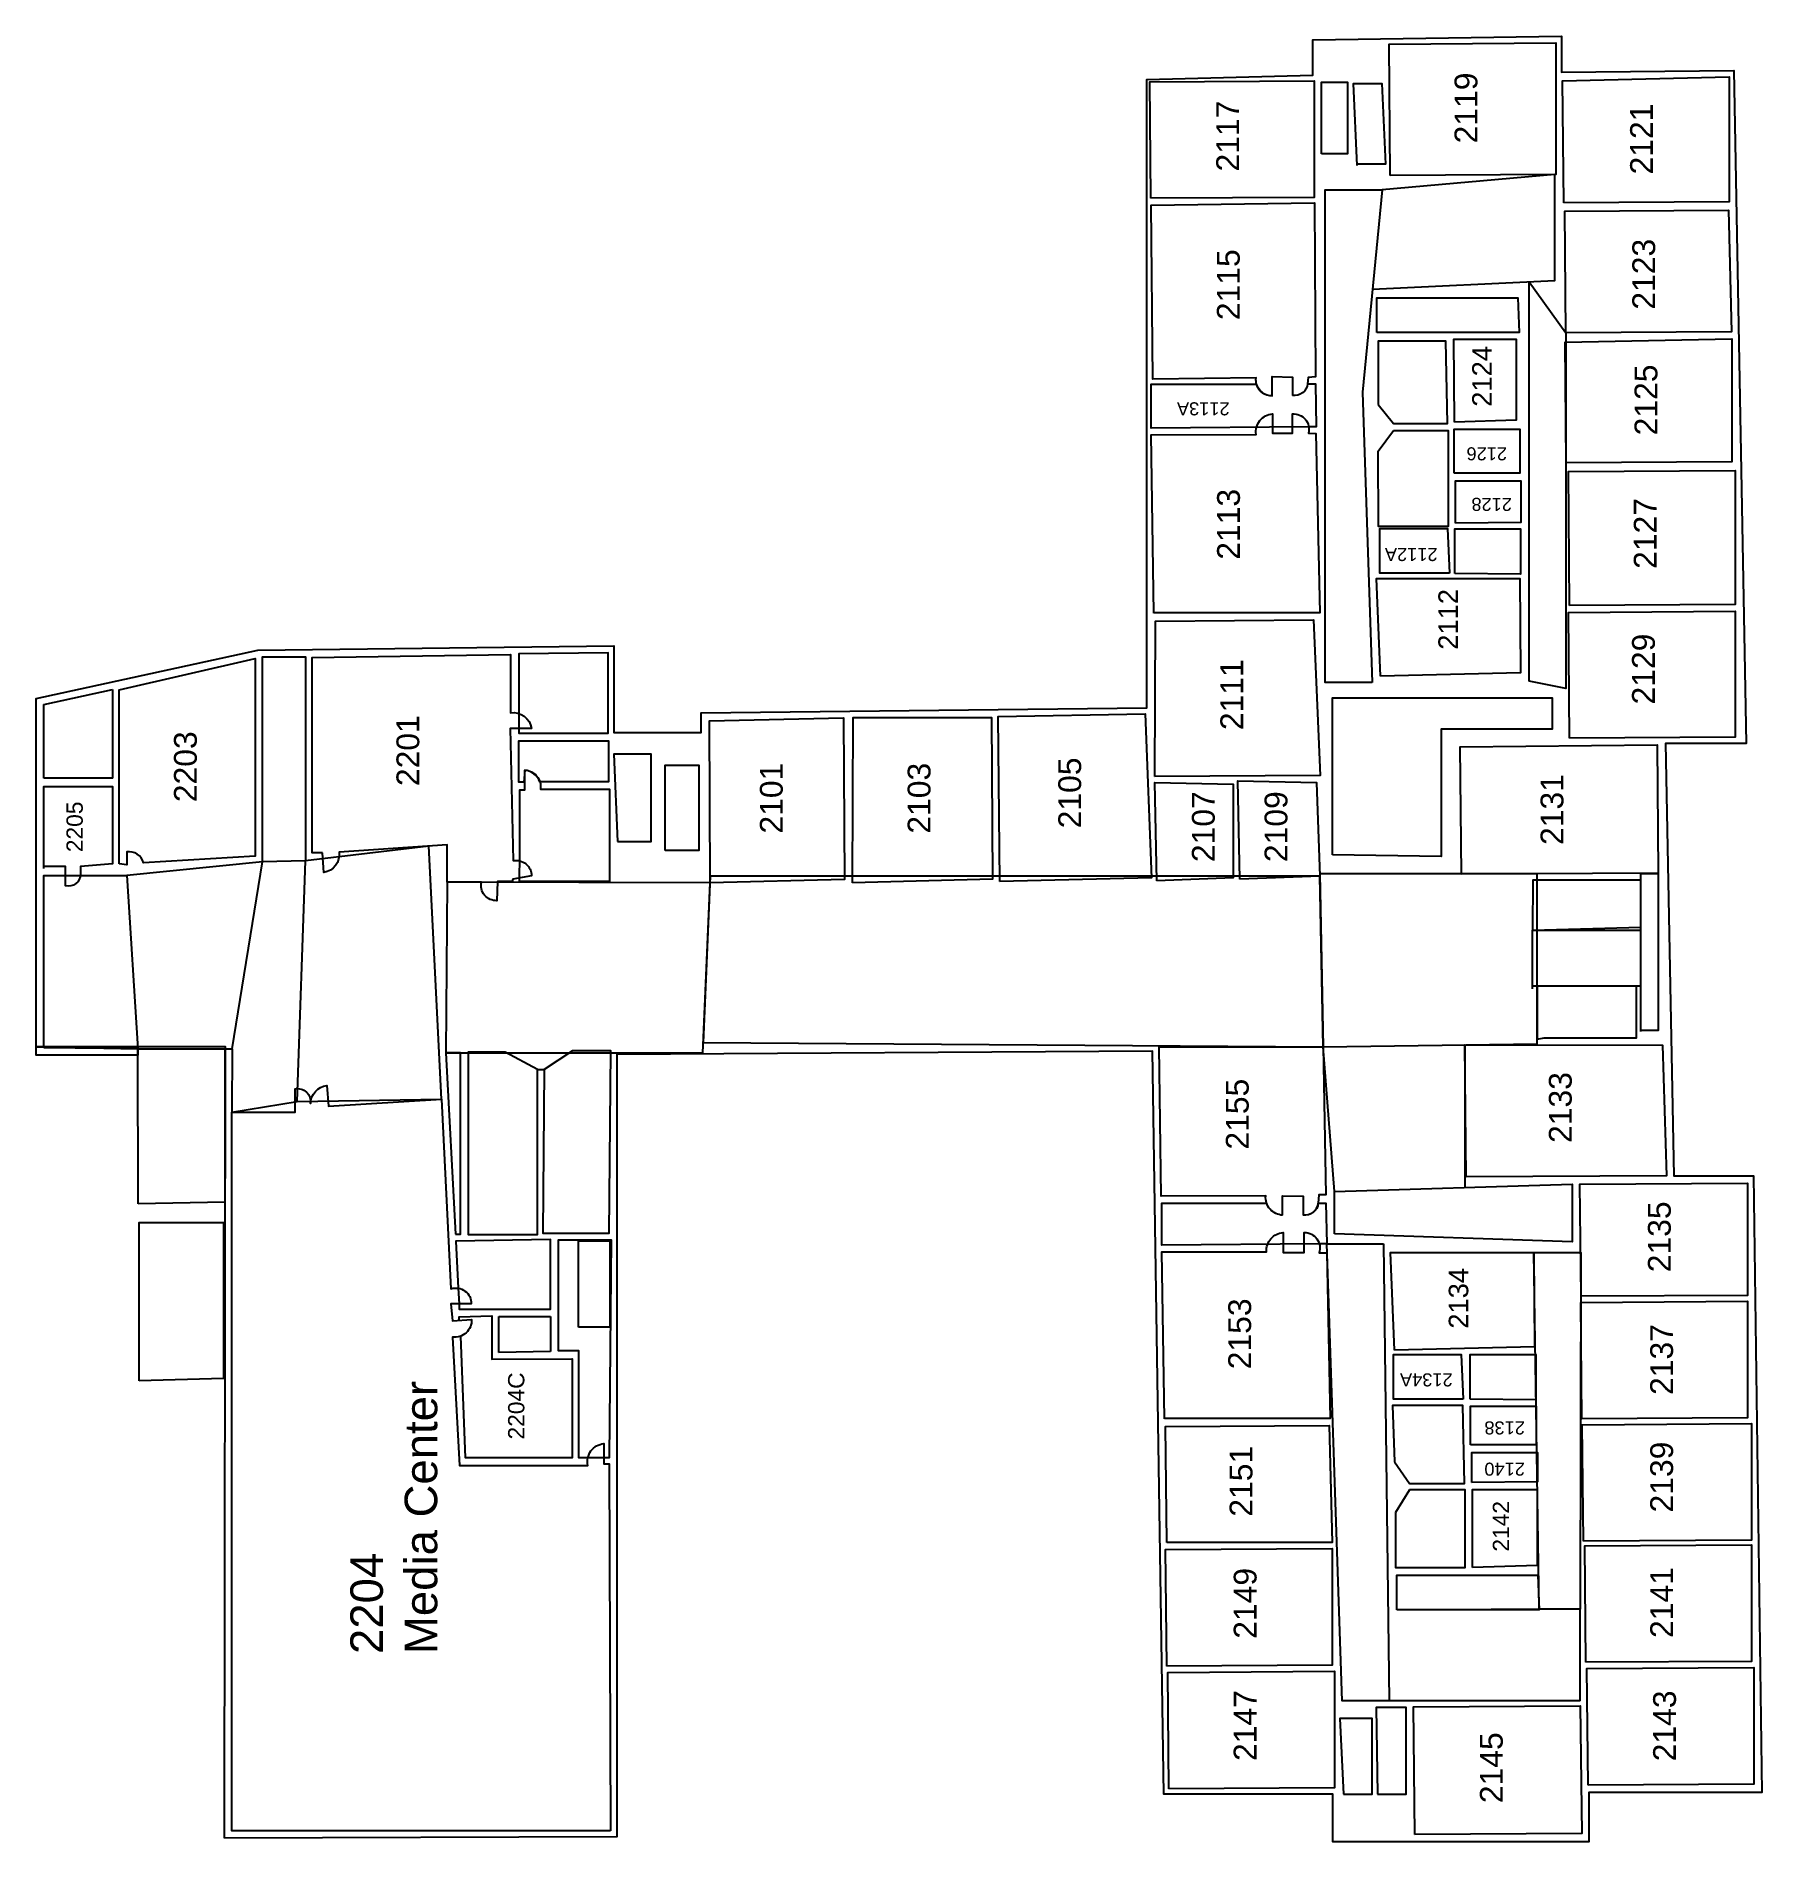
# Model space of a CAD drawing. Header units: inches. Extents: x 5.1 to 58, y 24.1 to 79.6.
import ezdxf

# ---------------------------------------------------------------- set-up
doc = ezdxf.new("R2010")
doc.units = ezdxf.units.IN
doc.header["$MEASUREMENT"] = 0
for name, color, linetype in [('hallways', 7, 'Continuous'), ('label text', 7, 'Continuous'), ('rooms', 7, 'Continuous'), ('stairs', 7, 'Continuous'), ('walls', 7, 'Continuous')]:
    doc.layers.add(name, color=color, linetype=linetype)
doc.styles.get("Standard").update_dxf_attribs({"font": 'Arial.ttf'})

msp = doc.modelspace()

# ---------------------------------------------------------------- linework, layer by layer
at = {"layer": 'hallways', "color": 3}
for points in [[(46.053, 59.722), (44.609, 59.722), (44.609, 74.839), (46.354, 74.839), (45.757, 68.629), (46.053, 59.722)], [(50.871, 59.76), (50.871, 72.019), (51.994, 70.458), (51.994, 59.541), (50.871, 59.76)], [(44.838, 54.43), (44.838, 59.247), (51.578, 59.247), (51.578, 58.284), (48.167, 58.284), (48.167, 54.375), (44.838, 54.43)], [(5.286, 48.508), (5.286, 53.8), (7.835, 53.8), (8.176, 48.48), (5.286, 48.508)], [(25.522, 48.674), (44.546, 48.541), (44.443, 53.773), (25.733, 53.773)], [(44.546, 48.541), (51.112, 48.634), (51.112, 53.845), (44.441, 53.845), (44.546, 48.541)], [(44.895, 42.792), (44.895, 44.096), (52.19, 44.324), (52.19, 42.55), (44.895, 42.792)], [(51.008, 42.225), (52.45, 42.225), (52.433, 31.275), (51.177, 31.275)]]:
    msp.add_lwpolyline(points, close=True, dxfattribs=at)
for points in [[(46.061, 71.796), (51.656, 72.055), (51.656, 75.309), (46.354, 74.839)], [(11.995, 54.22), (11.995, 60.51), (13.315, 60.51), (13.315, 54.247)], [(13.068, 46.854), (17.489, 46.933), (17.099, 54.701), (13.315, 54.247)], [(8.176, 48.48), (11.064, 48.48), (11.995, 54.22), (7.835, 53.8)], [(11.064, 48.48), (11.062, 46.535), (13.068, 46.854), (13.315, 54.247), (11.995, 54.22)], [(54.295, 49.007), (54.295, 53.86), (54.822, 53.86), (54.822, 49.037), (54.295, 49.037)], [(25.734, 53.572), (17.668, 53.596), (17.63, 48.352), (25.508, 48.352), (25.734, 53.572)], [(50.967, 50.315), (50.967, 52.117), (54.295, 52.212)], [(54.295, 50.404), (50.967, 50.404)], [(44.895, 44.096), (44.546, 48.541), (44.546, 48.541)], [(48.896, 48.603), (48.896, 44.221)], [(52.433, 28.459), (45.13, 28.459), (44.66, 42.486), (46.394, 42.486)], [(46.394, 42.486), (46.575, 28.459)], [(52.433, 28.459), (52.433, 31.275), (46.974, 31.251)]]:
    msp.add_lwpolyline(points, dxfattribs=at)
at = {"layer": 'rooms', "color": 1}
for p, q in [((5.287, 59.047), (7.397, 59.506)), ((7.397, 59.506), (7.397, 56.779)), ((5.287, 56.779), (5.287, 59.047)), ((7.405, 56.779), (5.287, 56.779)), ((19.252, 39.154), (19.252, 40.261)), ((19.252, 40.261), (20.841, 40.261)), ((20.841, 40.261), (20.841, 39.19)), ((20.841, 39.19), (19.252, 39.154)), ((19.252, 39.154), (19.252, 39.154))]:
    msp.add_line(p, q, dxfattribs=at)
for points in [[(46.606, 75.281), (46.57, 79.319), (51.685, 79.354), (51.685, 75.31)], [(39.259, 74.582), (39.224, 78.158), (44.275, 78.193), (44.275, 74.61)], [(51.93, 74.443), (51.893, 78.191), (57.01, 78.308), (57.01, 74.472)], [(51.994, 70.458), (51.958, 74.183), (56.988, 74.218), (57.073, 70.487)], [(46.197, 70.46), (46.197, 71.526), (50.518, 71.526), (50.565, 70.46), (46.197, 70.46)], [(46.234, 68.253), (46.704, 67.672), (48.36, 67.672), (48.308, 70.2), (46.236, 70.2)], [(48.573, 67.708), (48.556, 70.256), (50.474, 70.256), (50.474, 67.772), (48.573, 67.708)], [(52.006, 66.46), (51.97, 70.166), (57.085, 70.27), (57.085, 66.489)], [(46.704, 67.454), (48.387, 67.454), (48.387, 64.512), (46.24, 64.512), (46.233, 66.822)], [(48.563, 66.144), (48.563, 67.493), (50.582, 67.493), (50.582, 66.149)], [(52.11, 62.087), (52.074, 66.194), (57.189, 66.229), (57.189, 62.116)], [(48.603, 64.608), (48.603, 65.908), (50.613, 65.908), (50.613, 64.634), (48.603, 64.608)], [(48.424, 63.08), (46.287, 63.08), (46.287, 64.448), (48.358, 64.448), (48.424, 63.08)], [(48.592, 63.066), (48.592, 64.441), (50.6, 64.441), (50.6, 63.046), (48.592, 63.066)], [(46.31, 59.912), (46.185, 62.916), (50.577, 62.915), (50.607, 60.021)], [(39.377, 56.832), (39.397, 61.605), (44.255, 61.639), (44.457, 56.861)], [(52.11, 58.013), (52.071, 61.874), (57.189, 61.913), (57.189, 58.042)], [(19.87, 58.219), (19.87, 58.163), (22.604, 58.163), (22.604, 60.632), (19.861, 60.599), (19.861, 58.769)], [(34.622, 53.607), (34.572, 58.677), (39.08, 58.761), (39.283, 53.725)], [(25.734, 53.572), (25.714, 58.544), (29.827, 58.637), (29.856, 53.676)], [(30.101, 53.575), (30.122, 58.645), (34.368, 58.645), (34.398, 53.684)], [(48.79, 53.834), (48.754, 57.748), (54.792, 57.806), (54.822, 53.863)], [(39.44, 53.634), (39.377, 56.651), (41.785, 56.604), (41.785, 53.727)], [(41.995, 53.68), (41.932, 56.697), (44.341, 56.65), (44.443, 53.773)], [(19.444, 48.371), (18.315, 48.371), (18.315, 42.775), (20.44, 42.775), (20.44, 47.837), (19.444, 48.371)], [(48.937, 44.551), (48.896, 48.603), (54.964, 48.593), (55.078, 44.58)], [(52.464, 40.879), (52.428, 44.322), (57.567, 44.357), (57.567, 40.908)], [(18.031, 40.649), (18.031, 40.488), (20.832, 40.488), (20.832, 42.625), (17.931, 42.569), (17.999, 41.13)], [(21.839, 35.924), (21.709, 35.924), (21.709, 39.206), (21.087, 39.206), (21.087, 42.61), (22.695, 42.61), (22.642, 35.926), (21.839, 35.924)], [(46.74, 39.222), (46.616, 42.226), (51.008, 42.225), (51.037, 39.331)], [(52.488, 37.115), (52.452, 40.691), (57.567, 40.726), (57.567, 37.144)], [(48.844, 37.72), (46.708, 37.72), (46.708, 39.088), (48.779, 39.088), (48.844, 37.72)], [(49.062, 37.721), (49.062, 39.096), (51.07, 39.096), (51.07, 37.7), (49.062, 37.721)], [(46.732, 35.803), (47.198, 35.136), (48.885, 35.136), (48.832, 37.529), (46.678, 37.529)], [(49.063, 36.317), (49.063, 37.51), (51.082, 37.51), (51.082, 36.322)], [(39.746, 33.32), (39.711, 36.883), (44.733, 36.914), (44.827, 33.319)], [(52.533, 33.363), (52.497, 36.939), (57.69, 36.975), (57.69, 33.392)], [(49.114, 35.161), (49.114, 36.082), (51.124, 36.082), (51.124, 35.187), (49.114, 35.161)], [(47.198, 34.943), (46.766, 34.244), (46.766, 32.552), (48.906, 32.552), (48.906, 34.943)], [(49.128, 32.552), (49.128, 34.948), (51.117, 34.948), (51.117, 32.616), (49.128, 32.552)], [(39.748, 29.531), (39.712, 33.107), (44.827, 33.142), (44.827, 29.559)], [(52.611, 29.644), (52.575, 33.22), (57.69, 33.255), (57.69, 29.673)], [(46.81, 31.251), (46.81, 32.317), (51.131, 32.317), (51.178, 31.251), (46.81, 31.251)], [(52.678, 25.877), (52.643, 29.453), (57.758, 29.488), (57.758, 25.905)], [(39.813, 25.758), (39.778, 29.334), (44.893, 29.369), (44.893, 25.787)], [(47.355, 24.362), (47.32, 28.273), (52.435, 28.308), (52.48, 24.391)]]:
    msp.add_lwpolyline(points, close=True, dxfattribs=at)
for points in [[(42.978, 68.515, -0.437922), (42.486, 69.067), (39.317, 69.029), (39.317, 69.029), (39.265, 74.368), (44.281, 74.441), (44.309, 69.105), (44.09, 69.086), (44.071, 68.884, -0.417759), (43.603, 68.529)], [(44.071, 68.884), (44.307, 68.884), (44.334, 67.573), (44.104, 67.565), (39.269, 67.523), (39.269, 68.88), (42.486, 68.88, 0.306238), (42.978, 68.515), (42.978, 69.113), (43.603, 69.094), (43.603, 68.529, 0.417759)], [(5.286, 54.009), (5.286, 56.527), (7.396, 56.527), (7.396, 54.157), (6.411, 54.068), (6.411, 53.838, -0.484119), (5.952, 53.475), (5.952, 54.075), (5.286, 54.075)], [(43.304, 43.369, -0.426967), (42.784, 43.964), (39.571, 43.958), (39.571, 43.958), (39.514, 48.541), (44.546, 48.541), (44.631, 43.995), (44.414, 43.995), (44.397, 43.738, -0.456995), (43.929, 43.383)], [(43.304, 43.369), (43.304, 43.968), (43.929, 43.948), (43.929, 43.383, 0.417759), (44.397, 43.738), (44.633, 43.738), (44.66, 42.486), (44.43, 42.486), (39.595, 42.444), (39.595, 43.735), (42.812, 43.735, 0.306238)], [(39.675, 37.116), (39.595, 42.248), (42.811, 42.248, -0.423546), (43.319, 42.833), (43.319, 42.228), (43.969, 42.228), (43.969, 42.84, -0.51323), (44.421, 42.214), (44.656, 42.214), (44.763, 37.128), (39.675, 37.128)], [(18.034, 40.137), (18.034, 40.251), (19.036, 40.275), (19.036, 38.954), (21.5, 38.957), (21.5, 38.957), (21.5, 35.924), (18.224, 35.924), (18.084, 39.658, 0.326502)]]:
    msp.add_lwpolyline(points, format="xyb", dxfattribs=at)
for points in [[(39.352, 61.844), (39.271, 67.318), (42.488, 67.333, -0.420051), (42.995, 67.97), (42.995, 67.374), (43.602, 67.37), (43.602, 67.962, -0.513858), (44.097, 67.37), (44.323, 67.367), (44.44, 61.857), (39.351, 61.857)], [(7.604, 54.156), (7.604, 59.49), (11.773, 60.458), (11.773, 54.391), (8.349, 54.182, 0.384241), (7.835, 54.518), (7.835, 54.126), (7.604, 54.156)], [(13.845, 54.494), (13.522, 54.494), (13.522, 60.49), (19.611, 60.578), (19.611, 58.791, -0.403331), (20.258, 58.313), (19.597, 58.313), (19.692, 54.254, -0.465965), (20.258, 53.783), (19.678, 53.687), (19.664, 53.608), (19.208, 53.608), (19.193, 53.023, -0.493781), (18.718, 53.596), (17.668, 53.596), (17.668, 54.739), (14.351, 54.514, -0.407867), (13.878, 53.887), (13.845, 54.494)], [(20.023, 56.658), (19.87, 56.658), (19.87, 57.931), (22.612, 57.931), (22.612, 56.674), (20.512, 56.674, 0.278251), (20.048, 57.031), (20.023, 56.658)], [(19.891, 54.337), (19.891, 56.429), (20.048, 56.429), (20.048, 57.031, -0.447372), (20.529, 56.446), (22.645, 56.446), (22.645, 53.61), (19.89, 53.61), (19.89, 53.722), (19.891, 54.337)], [(22.677, 24.47), (11.062, 24.47), (11.062, 46.535), (12.997, 46.535), (12.997, 47.252, -0.506237), (13.468, 46.802, -0.352633), (13.976, 47.354), (14.024, 46.715), (17.489, 46.933), (17.782, 41.11, -0.519274), (18.405, 40.649), (17.775, 40.649), (17.829, 40.123), (18.416, 40.164, -0.470515), (17.834, 39.63), (18.042, 35.688), (21.982, 35.688, -0.44066), (22.472, 36.358), (22.472, 35.737), (22.637, 35.737), (22.677, 24.47)]]:
    msp.add_lwpolyline(points, format="xyb", close=True, dxfattribs=at)
for points in [[(17.92, 42.786), (18.079, 42.786), (18.079, 48.352), (17.63, 48.352), (17.921, 42.786)], [(20.44, 47.837), (20.647, 47.837), (20.599, 42.813), (22.64, 42.813), (22.688, 48.41), (21.517, 48.41), (20.647, 47.837)]]:
    msp.add_lwpolyline(points, dxfattribs=at)
at = {"layer": 'stairs', "color": 5}
for points in [[(44.491, 75.95), (44.491, 78.148), (45.289, 78.148), (45.289, 75.95), (44.491, 75.95)], [(22.894, 54.84), (23.925, 54.84), (23.925, 57.52), (22.781, 57.52), (22.894, 54.84)], [(24.353, 54.563), (24.353, 57.18), (25.384, 57.18), (25.384, 54.563), (24.353, 54.563)], [(51.112, 52.122), (54.295, 52.122), (54.295, 53.649), (50.978, 53.649), (50.967, 52.117), (51.112, 52.122)], [(51.325, 48.817), (54.163, 48.817), (54.163, 50.404), (51.112, 50.404), (51.112, 48.771), (51.325, 48.817)], [(8.188, 43.72), (8.176, 48.48), (10.842, 48.48), (10.842, 43.771), (8.188, 43.72)], [(8.214, 38.288), (8.214, 43.147), (10.805, 43.147), (10.805, 38.353), (8.214, 38.288)], [(21.699, 39.93), (21.699, 42.583), (22.657, 42.583), (22.657, 39.93), (21.699, 39.93)], [(45.176, 25.592), (46.048, 25.592), (46.048, 27.917), (45.058, 27.917), (45.176, 25.592)], [(46.21, 25.6), (47.097, 25.6), (47.097, 28.255), (46.173, 28.255), (46.21, 25.6)]]:
    msp.add_lwpolyline(points, close=True, dxfattribs=at)
msp.add_lwpolyline([(45.586, 75.588), (45.474, 78.102), (46.346, 78.102), (46.457, 75.634), (45.583, 75.634)], dxfattribs=at)
at = {"layer": 'walls', "color": 6}
msp.add_lwpolyline([(10.837, 24.246), (10.861, 48.535), (5.053, 48.535), (8.176, 48.48), (8.176, 48.286), (5.053, 48.286), (5.053, 59.224), (11.852, 60.709), (22.783, 60.846), (22.783, 58.189), (25.463, 58.189), (25.463, 58.787), (39.131, 58.942), (39.131, 78.234), (44.225, 78.366), (44.225, 79.448), (51.861, 79.561), (51.861, 78.456), (57.15, 78.501), (57.527, 57.843), (55.05, 57.843), (55.306, 44.579), (57.748, 44.579), (58.009, 25.652), (52.702, 25.652), (52.702, 24.132), (44.845, 24.132), (44.845, 25.599), (39.656, 25.599), (39.314, 48.405), (22.87, 48.305), (22.87, 24.286), (10.837, 24.246)], close=True, dxfattribs=at)

# ---------------------------------------------------------------- texts
at = {"layer": 'label text', "color": 4, "attachment_point": 1}
for s, width, heights, insert, char_height, rotation in [('2119', 1.28846, [0], (48.579, 76.268), 0.7, 90), ('2117', 1.28846, [0], (41.266, 75.406), 0.7, 90), ('2121', 1.28846, [0], (53.967, 75.315), 0.7, 90), ('2123', 1.28846, [0], (54.034, 71.164), 0.7, 90), ('2115', 1.28846, [0], (41.286, 70.843), 0.7, 90), ('2124', 1.28846, [0.613], (49.12, 68.184), 0.6, 90), ('2125', 1.28846, [0], (54.102, 67.306), 0.7, 90), ('2113A', 1.28846, [0], (41.676, 67.921), 0.4, 180), ('2126', 1.28846, [0], (50.189, 66.54), 0.4, 180), ('2113', 1.28846, [0], (41.292, 63.488), 0.7, 90), ('2128', 1.45606, [0], (50.34, 64.988), 0.4, 180), ('2127', 1.28846, [0], (54.08, 63.206), 0.7, 90), ('2112A', 1.28846, [0], (48.057, 63.449), 0.4, 180), ('2112', 1.28846, [0.613], (48.082, 60.726), 0.6, 90), ('2129', 1.28846, [0], (54.025, 59.045), 0.7, 90), ('2111', 1.28846, [0], (41.393, 58.259), 0.7, 90), ('2201', 1.28846, [0], (16.11, 56.54), 0.7, 90), ('2203', 1.28846, [0], (9.284, 56.046), 0.7, 90), ('2101', 1.28846, [0], (27.263, 55.083), 0.7, 90), ('2103', 1.28846, [0], (31.797, 55.08), 0.7, 90), ('2105', 1.28846, [0], (36.42, 55.243), 0.7, 90), ('2131', 1.28846, [0], (51.219, 54.733), 0.7, 90), ('2205', 1.28846, [0], (5.984, 54.512), 0.5, 90), ('2107', 1.28846, [0], (40.52, 54.207), 0.7, 90), ('2109', 1.28846, [0], (42.75, 54.207), 0.7, 90), ('2133', 1.28846, [0], (51.474, 45.586), 0.7, 90), ('2155', 1.28846, [0], (41.561, 45.382), 0.7, 90), ('2135', 1.28846, [0], (54.513, 41.617), 0.7, 90), ('2134', 1.28846, [0.613], (48.4, 39.885), 0.6, 90), ('2153', 1.28846, [0], (41.635, 38.639), 0.7, 90), ('2137', 1.28846, [0], (54.583, 37.851), 0.7, 90), ('2204 ^JMedia Center', 11.19007, [0], (14.695, 29.898), 1, 90), ('2204C', 1.28846, [0], (19.535, 36.484), 0.5, 90), ('2134A', 1.28846, [0], (48.521, 38.114), 0.4, 180), ('2138', 1.28846, [0], (50.737, 36.639), 0.4, 180), ('2151', 1.28846, [0], (41.677, 34.114), 0.7, 90), ('2139', 1.28846, [0], (54.583, 34.243), 0.7, 90), ('2140', 1.28846, [0], (50.737, 35.374), 0.4, 180), ('2142', 1.28846, [0], (49.753, 33.042), 0.5, 90), ('2149', 1.28846, [0], (41.803, 30.367), 0.7, 90), ('2141', 1.28846, [0], (54.584, 30.391), 0.7, 90), ('2147', 1.28846, [0], (41.802, 26.615), 0.7, 90), ('2143', 1.28846, [0], (54.673, 26.605), 0.7, 90), ('2145', 1.28846, [0], (49.358, 25.321), 0.7, 90)]:
    msp.add_mtext_dynamic_manual_height_columns(s, width=width, gutter_width=1, heights=heights, dxfattribs=dict(at, insert=insert, char_height=char_height, rotation=rotation))

doc.saveas('drawing.dxf')
